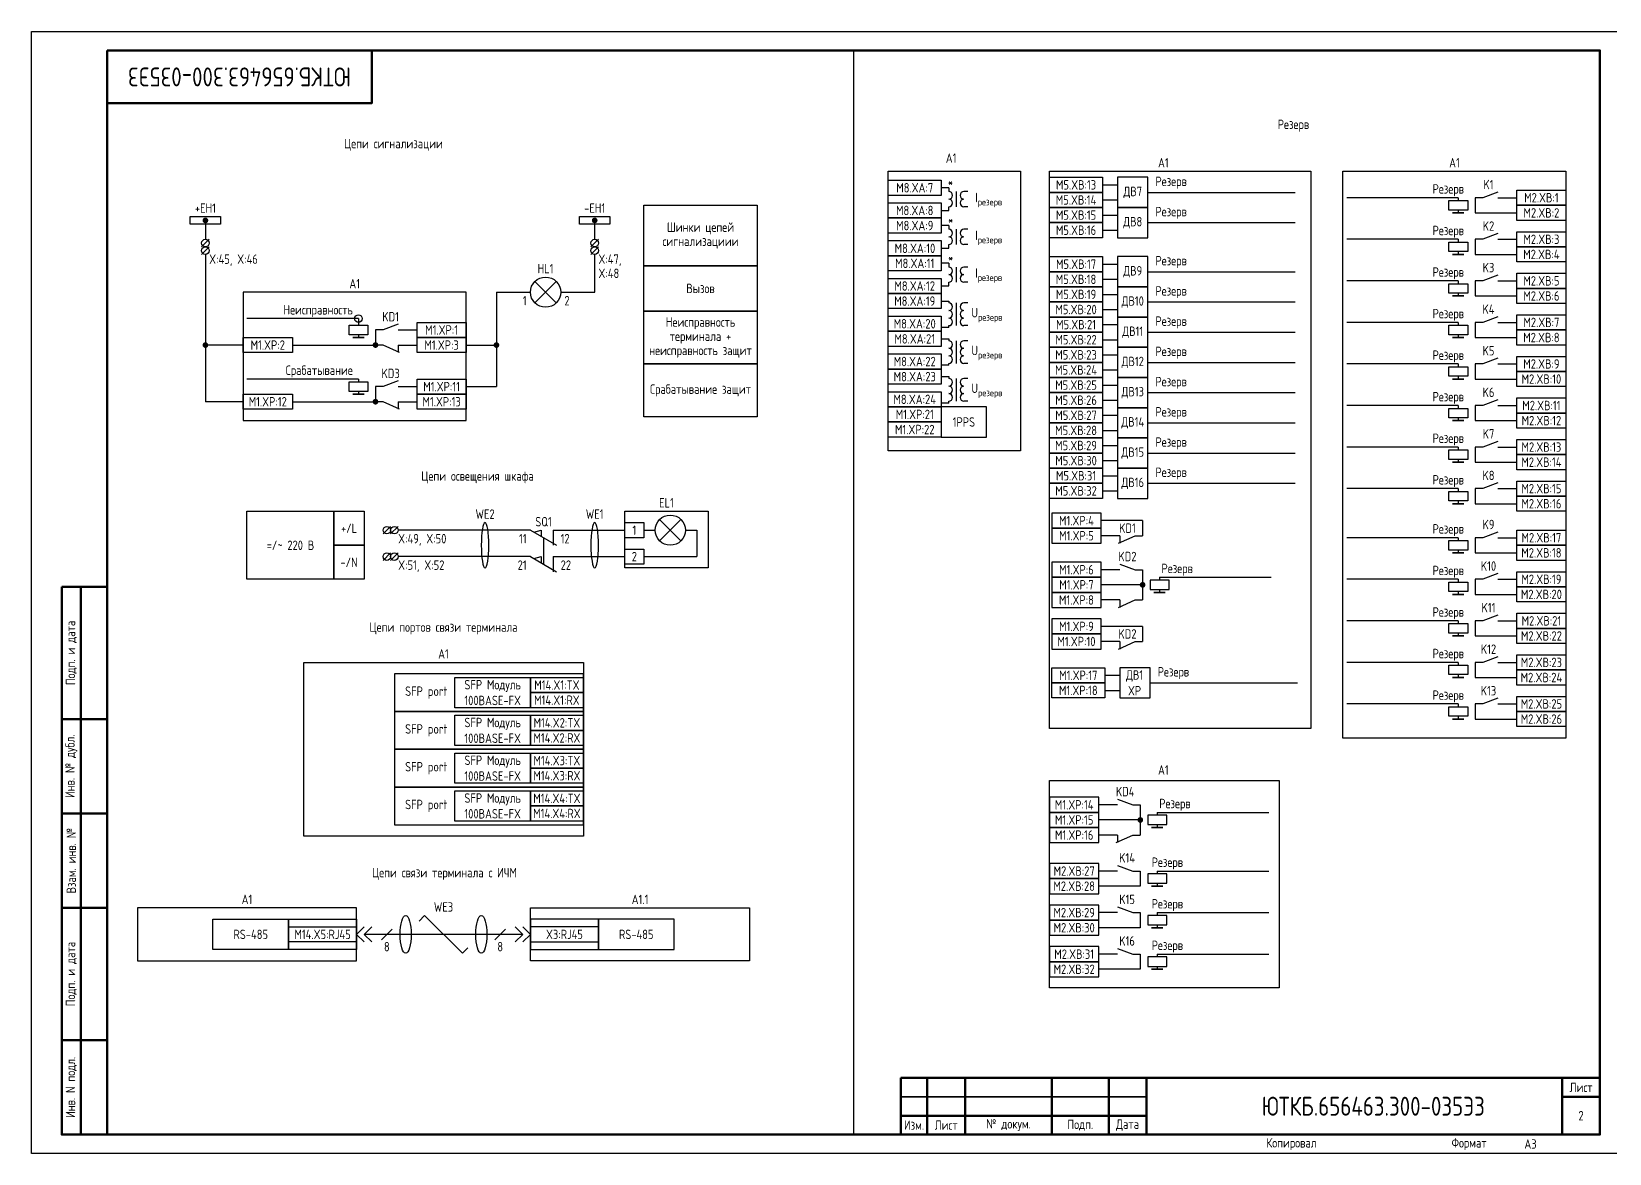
# Model space of a CAD drawing. Header units: millimetres. Extents: x -840 to 1644, y 0 to 561.
# Drawn here: x 210 to 627.5, y 0 to 297 of the extents above; entities that cross this region are included whole.
import ezdxf

# ---------------------------------------------------------------- set-up
doc = ezdxf.new("R2010")
doc.units = ezdxf.units.MM
doc.styles.add('Gost_type_A', font='GOST_A.TTF')

# ---------------------------------------------------------------- blocks, each defined once
blk = doc.blocks.new('Штамп угловой верхний')
at = {"lineweight": 50}
blk.add_lwpolyline([(0, 0), (70, 0), (70, -14), (0, -14)], close=True, dxfattribs=at)
blk = doc.blocks.new('Формат_А3')
blk.add_lwpolyline([(-420, 297), (0, 297), (0, 0), (-420, 0)], close=True)
at = {"lineweight": 50}
blk.add_lwpolyline([(-400, 292), (-5, 292), (-5, 5), (-400, 5)], close=True, dxfattribs=at)
blk = doc.blocks.new('Штамп левый нижний')
at = {"lineweight": 50}
for points in [[(-12, 145), (-7, 145), (-7, 110), (-12, 110)], [(-7, 145), (0, 145), (0, 110), (-7, 110)], [(-12, 110), (-7, 110), (-7, 85), (-12, 85)], [(-7, 110), (0, 110), (0, 85), (-7, 85)], [(-12, 85), (-7, 85), (-7, 60), (-12, 60)], [(-7, 85), (0, 85), (0, 60), (-7, 60)], [(-12, 60), (-7, 60), (-7, 25), (-12, 25)], [(-7, 60), (0, 60), (0, 25), (-7, 25)], [(-12, 25), (-7, 25), (-7, 0), (-12, 0)], [(-7, 25), (0, 25), (0, 0), (-7, 0)]]:
    blk.add_lwpolyline(points, close=True, dxfattribs=at)
at = {"char_height": 2.5, "attachment_point": 5, "rotation": 90, "style": 'Gost_type_A'}
for s, insert, width in [('Подп. и дата', (-9.5, 127.5), 35), ('Инв. № дубл.', (-9.5, 97.5), 25), ('Взам. инв. №', (-9.5, 72.5), 25), ('Подп. и дата', (-9.5, 42.5), 35), ('Инв. N подл.', (-9.5, 12.5), 25)]:
    blk.add_mtext(s, dxfattribs=dict(at, insert=insert, width=width))
blk = doc.blocks.new('Штамп малый нижний')
at = {"lineweight": 50}
for points in [[(-185, 15), (-178, 15), (-178, 5), (-185, 5)], [(-178, 15), (-168, 15), (-168, 5), (-178, 5)], [(-168, 15), (-145, 15), (-145, 5), (-168, 5)], [(-145, 15), (-130, 15), (-130, 5), (-145, 5)], [(-130, 15), (-120, 15), (-120, 5), (-130, 5)], [(-120, 15), (-10, 15), (-10, 0), (-120, 0)], [(-10, 15), (0, 15), (0, 10), (-10, 10)], [(-10, 10), (0, 10), (0, 0), (-10, 0)], [(-185, 5), (-178, 5), (-178, 0), (-185, 0)], [(-178, 5), (-168, 5), (-168, 0), (-178, 0)], [(-168, 5), (-145, 5), (-145, 0), (-168, 0)], [(-145, 5), (-130, 5), (-130, 0), (-145, 0)], [(-130, 5), (-120, 5), (-120, 0), (-130, 0)]]:
    blk.add_lwpolyline(points, close=True, dxfattribs=at)
for points in [[(-185, 15), (-178, 15), (-178, 10), (-185, 10)], [(-178, 15), (-168, 15), (-168, 10), (-178, 10)], [(-168, 15), (-145, 15), (-145, 10), (-168, 10)], [(-145, 15), (-130, 15), (-130, 10), (-145, 10)], [(-130, 15), (-120, 15), (-120, 10), (-130, 10)], [(-185, 10), (-178, 10), (-178, 5), (-185, 5)], [(-178, 10), (-168, 10), (-168, 5), (-178, 5)], [(-168, 10), (-145, 10), (-145, 5), (-168, 5)], [(-145, 10), (-130, 10), (-130, 5), (-145, 5)], [(-130, 10), (-120, 10), (-120, 5), (-130, 5)]]:
    blk.add_lwpolyline(points, close=True)
at = {"char_height": 2.5, "style": 'Gost_type_A'}
for s, insert, width, attachment_point in [('Лист', (-5, 12.5), 10, 5), ('Изм.', (-181.5, 2.5), 7, 5), ('Лист', (-173, 2.5), 10, 5), ('№ докум.', (-156.5, 2.5), 23, 5), ('Подп.', (-137.5, 2.5), 15, 5), ('Дата', (-125, 2.5), 10, 5), ('Копировал', (-75, -2.53), 13.1202, 6), ('Формат', (-30, -2.53), 13.1202, 6)]:
    blk.add_mtext(s, dxfattribs=dict(at, insert=insert, width=width, attachment_point=attachment_point))
blk = doc.blocks.new('POINT')
at = {"const_width": 0.75}
blk.add_lwpolyline([(-0.375, 0, 1), (0.375, 0, 1)], format="xyb", close=True, dxfattribs=at)
blk = doc.blocks.new('Шинка')
blk.add_lwpolyline([(-4, 1), (4, 1), (4, -1), (-4, -1)], close=True)
blk.add_blockref('POINT', (0, 0))

msp = doc.modelspace()

# ---------------------------------------------------------------- linework, layer by layer
for p, q in [((427.5, 292), (427.5, 5)), ((452.69, 255.64), (450.69, 255.64)), ((493.37, 256.41), (497.37, 256.41)), ((493.37, 252.41), (497.37, 252.41)), ((505.37, 254.41), (544.37, 254.41)), ((587.5, 253), (558, 253)), ((587.5, 253), (587.5, 252.25)), ((256, 247), (256, 242)), ((359, 242), (359, 247)), ((450.69, 249.64), (452.69, 249.64)), ((493.37, 248.41), (497.37, 248.41)), ((505.37, 246.41), (544.37, 246.41)), ((587.5, 249.75), (587.5, 249)), ((452.69, 245.64), (450.69, 245.64)), ((493.37, 244.41), (497.37, 244.41)), ((257, 242), (255, 240)), ((257, 240), (255, 238)), ((256, 238), (256, 199)), ((360, 242), (358, 240)), ((360, 240), (358, 238)), ((359, 239.99), (359, 240)), ((359, 239.99), (359, 240)), ((359, 228), (359, 238)), ((450.69, 239.64), (452.69, 239.64)), ((587.5, 242), (558, 242)), ((587.5, 242), (587.5, 241.25)), ((587.5, 238.75), (587.5, 238)), ((452.69, 235.64), (450.69, 235.64)), ((493.37, 235.41), (497.37, 235.41)), ((343.17, 230.83), (348.83, 225.17)), ((348.83, 230.83), (343.17, 225.17)), ((450.69, 229.64), (452.69, 229.64)), ((493.37, 231.41), (497.37, 231.41)), ((505.37, 233.41), (544.37, 233.41)), ((587.5, 231), (558, 231)), ((587.5, 231), (587.5, 230.25)), ((333, 228), (342, 228)), ((333, 228), (333, 203)), ((350, 228), (359, 228)), ((493.37, 227.41), (497.37, 227.41)), ((587.5, 227.75), (587.5, 227)), ((493.37, 223.41), (497.37, 223.41)), ((505.37, 225.41), (544.37, 225.41)), ((296.5, 221), (267, 221)), ((296.5, 221), (296.5, 219.25)), ((493.37, 219.41), (497.37, 219.41)), ((505.37, 217.41), (544.37, 217.41)), ((587.5, 220), (558, 220)), ((587.5, 220), (587.5, 219.25)), ((266, 214), (256, 214)), ((296.5, 216.75), (296.5, 216)), ((307, 214), (307, 212)), ((325, 214), (333, 214)), ((493.37, 215.41), (497.37, 215.41)), ((587.5, 216.75), (587.5, 216)), ((493.37, 211.41), (497.37, 211.41)), ((505.37, 209.41), (544.37, 209.41)), ((587.5, 209), (558, 209)), ((587.5, 209), (587.5, 208.25)), ((296.5, 205), (267, 205)), ((296.5, 205), (296.5, 204.25)), ((493.37, 207.41), (497.37, 207.41)), ((587.5, 205.75), (587.5, 205)), ((296.5, 201.75), (296.5, 201)), ((325, 203), (333, 203)), ((493.37, 203.41), (497.37, 203.41)), ((505.37, 201.41), (544.37, 201.41)), ((266, 199), (256, 199)), ((307, 199), (307, 197)), ((493.37, 199.41), (497.37, 199.41)), ((587.5, 198), (558, 198)), ((587.5, 198), (587.5, 197.25)), ((493.37, 195.41), (497.37, 195.41)), ((505.37, 193.41), (544.37, 193.41)), ((587.5, 194.75), (587.5, 194)), ((493.37, 191.41), (497.37, 191.41)), ((493.37, 187.41), (497.37, 187.41)), ((505.37, 185.41), (544.37, 185.41)), ((587.5, 187), (558, 187)), ((587.5, 187), (587.5, 186.25)), ((587.5, 183.75), (587.5, 183)), ((493.37, 183.41), (497.37, 183.41)), ((493.37, 179.41), (497.37, 179.41)), ((493.37, 175.41), (497.37, 175.41)), ((505.37, 177.41), (544.37, 177.41)), ((587.5, 176), (558, 176)), ((587.5, 176), (587.5, 175.25)), ((587.5, 172.75), (587.5, 172)), ((376.17, 167.83), (381.83, 162.17)), ((381.83, 167.83), (376.17, 162.17)), ((503.97, 167.53), (503.97, 163.53)), ((305.01, 166), (303.01, 164)), ((307.01, 166), (305.01, 164)), ((342, 165), (307.01, 165)), ((342, 165), (348.92, 161)), ((342.87, 164.5), (344.87, 165)), ((344.87, 165), (344.87, 163.34)), ((348, 165), (348, 161)), ((348, 165), (367, 165)), ((372, 165), (375, 165)), ((383, 165), (386, 165)), ((386, 165), (386, 158)), ((497.97, 163.53), (497.97, 161.53)), ((587.5, 163), (558, 163)), ((587.5, 163), (587.5, 162.25)), ((305.01, 159), (303.01, 157)), ((307.01, 159), (305.01, 157)), ((587.5, 159.75), (587.5, 159)), ((342, 158), (307.01, 158)), ((342, 158), (348.92, 154)), ((342.87, 157.5), (344.87, 158)), ((344.87, 158), (344.87, 156.34)), ((348, 158), (348, 154)), ((348, 158), (367, 158)), ((372, 158), (386, 158)), ((508.47, 152.53), (537.97, 152.53)), ((508.47, 152.53), (508.47, 151.78)), ((587.5, 152), (558, 152)), ((587.5, 152), (587.5, 151.25)), ((497.97, 146.53), (497.97, 144.53)), ((508.47, 149.28), (508.47, 148.53)), ((587.5, 148.75), (587.5, 148)), ((503.97, 139.53), (503.97, 135.53)), ((587.5, 141), (558, 141)), ((587.5, 141), (587.5, 140.25)), ((497.97, 135.53), (497.97, 133.53)), ((587.5, 137.75), (587.5, 137)), ((587.5, 130), (558, 130)), ((587.5, 130), (587.5, 129.25)), ((493.97, 126.58), (497.97, 126.58)), ((587.5, 126.75), (587.5, 126)), ((493.97, 122.58), (497.97, 122.58)), ((505.97, 124.58), (544.97, 124.58)), ((587.5, 119), (558, 119)), ((587.5, 119), (587.5, 118.25)), ((587.5, 115.75), (587.5, 115)), ((507.87, 90.29), (537.37, 90.29)), ((507.87, 90.29), (507.87, 89.54)), ((497.37, 84.29), (497.37, 82.28)), ((507.87, 87.04), (507.87, 86.29)), ((507.87, 74.76), (507.87, 74.01)), ((507.87, 74.76), (537.37, 74.76)), ((507.87, 71.51), (507.87, 70.76)), ((312.53, 61.53), (314, 63)), ((314, 63), (324, 53)), ((507.87, 63.76), (507.87, 63.01)), ((507.87, 63.76), (537.37, 63.76)), ((296, 58), (298, 60)), ((296, 58), (298, 60)), ((298, 58), (300, 60)), ((298, 58), (300, 60)), ((305.41, 59.41), (302.59, 56.59)), ((335.41, 59.41), (332.59, 56.59)), ((340, 58), (338, 60)), ((340, 58), (338, 60)), ((342, 58), (340, 60)), ((342, 58), (340, 60)), ((507.87, 60.51), (507.87, 59.76)), ((296, 58), (298, 56)), ((296, 58), (298, 56)), ((340, 58), (298, 58)), ((298, 58), (300, 56)), ((298, 58), (300, 56)), ((324, 53), (325.41, 54.41)), ((340, 58), (338, 56)), ((340, 58), (338, 56)), ((342, 58), (340, 56)), ((342, 58), (340, 56)), ((507.87, 52.76), (507.87, 52.01)), ((507.87, 52.76), (537.37, 52.76)), ((507.87, 49.51), (507.87, 48.76))]:
    msp.add_line(p, q)
at = {"ltscale": 4}
for p, q in [((452.69, 255.64), (452.69, 254.64)), ((452.69, 255.14), (452.69, 254.64)), ((452.69, 249.64), (452.69, 250.64)), ((454.69, 254.64), (454.69, 250.64)), ((454.69, 254.64), (454.69, 250.64)), ((457.69, 254.64), (456.69, 254.64)), ((457.69, 254.64), (456.69, 254.64)), ((457.69, 250.64), (456.69, 250.64)), ((457.69, 250.64), (456.69, 250.64)), ((452.69, 245.64), (452.69, 244.64)), ((452.69, 245.14), (452.69, 244.64)), ((454.69, 244.64), (454.69, 240.64)), ((454.69, 244.64), (454.69, 240.64)), ((457.69, 244.64), (456.69, 244.64)), ((457.69, 244.64), (456.69, 244.64)), ((452.69, 239.64), (452.69, 240.64)), ((457.69, 240.64), (456.69, 240.64)), ((457.69, 240.64), (456.69, 240.64)), ((452.69, 235.64), (452.69, 234.64)), ((452.69, 235.14), (452.69, 234.64)), ((454.69, 234.64), (454.69, 230.64)), ((454.69, 234.64), (454.69, 230.64)), ((457.69, 234.64), (456.69, 234.64)), ((457.69, 234.64), (456.69, 234.64)), ((452.69, 229.64), (452.69, 230.64)), ((457.69, 230.64), (456.69, 230.64)), ((457.69, 230.64), (456.69, 230.64)), ((450.69, 225.64), (452.69, 225.64)), ((452.69, 225.64), (452.69, 225.14)), ((452.69, 225.64), (452.69, 225.14)), ((454.69, 225.14), (454.69, 221.14)), ((454.69, 223.14), (454.69, 219.14)), ((457.69, 225.14), (456.69, 225.14)), ((452.69, 218.64), (450.69, 218.64)), ((452.69, 218.64), (452.69, 219.14)), ((457.69, 219.14), (456.69, 219.14)), ((450.69, 215.64), (452.69, 215.64)), ((452.69, 215.64), (452.69, 215.14)), ((452.69, 215.64), (452.69, 215.14)), ((454.69, 215.14), (454.69, 211.14)), ((454.69, 213.14), (454.69, 209.14)), ((457.69, 215.14), (456.69, 215.14)), ((452.69, 208.64), (452.69, 209.14)), ((457.69, 209.14), (456.69, 209.14)), ((452.69, 208.64), (450.69, 208.64)), ((450.69, 205.64), (452.69, 205.64)), ((452.69, 205.64), (452.69, 205.14)), ((452.69, 205.64), (452.69, 205.14)), ((454.69, 205.14), (454.69, 201.14)), ((457.69, 205.14), (456.69, 205.14)), ((454.69, 203.14), (454.69, 199.14)), ((452.69, 198.64), (450.69, 198.64)), ((452.69, 198.64), (452.69, 199.14)), ((457.69, 199.14), (456.69, 199.14))]:
    msp.add_line(p, q, dxfattribs=at)
at = {"ltscale": 1.08}
for p, q in [((594, 253), (592, 253)), ((592, 253), (592, 249)), ((598, 253), (603, 253)), ((592, 249), (603, 249)), ((594, 242), (592, 242)), ((592, 242), (592, 238)), ((592, 238), (603, 238)), ((598, 242), (603, 242)), ((594, 231), (592, 231)), ((592, 231), (592, 227)), ((598, 231), (603, 231)), ((592, 227), (603, 227)), ((303, 218), (301, 218)), ((301, 218), (301, 214)), ((307, 218), (312, 218)), ((594, 220), (592, 220)), ((592, 220), (592, 216)), ((598, 220), (603, 220)), ((279, 214), (301, 214)), ((303, 214), (301, 214)), ((307, 214), (312, 214)), ((592, 216), (603, 216)), ((594, 209), (592, 209)), ((592, 209), (592, 205)), ((598, 209), (603, 209)), ((592, 205), (603, 205)), ((303, 203), (301, 203)), ((301, 203), (301, 199)), ((307, 203), (312, 203)), ((279, 199), (301, 199)), ((303, 199), (301, 199)), ((307, 199), (312, 199)), ((594, 198), (592, 198)), ((592, 198), (592, 194)), ((598, 198), (603, 198)), ((592, 194), (603, 194)), ((594, 187), (592, 187)), ((592, 187), (592, 183)), ((598, 187), (603, 187)), ((592, 183), (603, 183)), ((594, 176), (592, 176)), ((592, 176), (592, 172)), ((598, 176), (603, 176)), ((592, 172), (603, 172)), ((503.97, 167.53), (492.97, 167.53)), ((497.97, 163.53), (492.97, 163.53)), ((501.97, 163.53), (503.97, 163.53)), ((594, 163), (592, 163)), ((592, 163), (592, 159)), ((598, 163), (603, 163)), ((592, 159), (603, 159)), ((497.97, 154.53), (492.97, 154.53)), ((501.97, 154.53), (503.97, 154.53)), ((503.97, 154.53), (503.97, 146.53)), ((503.97, 150.53), (492.97, 150.53)), ((594, 152), (592, 152)), ((592, 152), (592, 148)), ((598, 152), (603, 152)), ((497.97, 146.53), (492.97, 146.53)), ((501.97, 146.53), (503.97, 146.53)), ((592, 148), (603, 148)), ((503.97, 139.53), (492.97, 139.53)), ((594, 141), (592, 141)), ((592, 141), (592, 137)), ((598, 141), (603, 141)), ((497.97, 135.53), (492.97, 135.53)), ((501.97, 135.53), (503.97, 135.53)), ((592, 137), (603, 137)), ((594, 130), (592, 130)), ((592, 130), (592, 126)), ((598, 130), (603, 130)), ((592, 126), (603, 126)), ((594, 119), (592, 119)), ((592, 119), (592, 115)), ((598, 119), (603, 119)), ((592, 115), (603, 115)), ((497.37, 92.29), (492.37, 92.29)), ((501.37, 92.29), (503.37, 92.29)), ((503.37, 92.29), (503.37, 84.29)), ((503.37, 88.29), (492.37, 88.29)), ((497.37, 84.29), (492.37, 84.29)), ((501.37, 84.29), (503.37, 84.29)), ((497.37, 74.76), (492.37, 74.76)), ((501.37, 74.76), (503.37, 74.76)), ((503.37, 74.76), (503.37, 70.76)), ((503.37, 70.76), (492.37, 70.76)), ((497.37, 63.76), (492.37, 63.76)), ((501.37, 63.76), (503.37, 63.76)), ((503.37, 63.76), (503.37, 59.76)), ((503.37, 59.76), (492.37, 59.76)), ((497.37, 52.76), (492.37, 52.76)), ((501.37, 52.76), (503.37, 52.76)), ((503.37, 52.76), (503.37, 48.76)), ((503.37, 48.76), (492.37, 48.76))]:
    msp.add_line(p, q, dxfattribs=at)
at = {"ltscale": 4.32}
for p, q in [((598, 254.5), (594, 253)), ((598, 243.5), (594, 242)), ((598, 232.5), (594, 231)), ((598, 221.5), (594, 220)), ((307, 219.5), (303, 218)), ((307.39, 212), (303, 214)), ((598, 210.5), (594, 209)), ((307, 204.5), (303, 203)), ((307.39, 197), (303, 199)), ((598, 199.5), (594, 198)), ((598, 188.5), (594, 187)), ((598, 177.5), (594, 176)), ((497.58, 161.53), (501.97, 163.53)), ((598, 164.5), (594, 163)), ((497.97, 156.03), (501.97, 154.53)), ((598, 153.5), (594, 152)), ((497.58, 144.53), (501.97, 146.53)), ((598, 142.5), (594, 141)), ((497.58, 133.53), (501.97, 135.53)), ((598, 131.5), (594, 130)), ((598, 120.5), (594, 119)), ((497.37, 93.79), (501.37, 92.29)), ((496.98, 82.29), (501.37, 84.29)), ((497.37, 76.26), (501.37, 74.76)), ((497.37, 65.26), (501.37, 63.76)), ((497.37, 54.26), (501.37, 52.76))]:
    msp.add_line(p, q, dxfattribs=at)
at = {"ltscale": 0.5}
msp.add_line((345.46, 163), (345.46, 156), dxfattribs=at)
for points in [[(436.69, 260), (471.69, 260), (471.69, 185.98), (436.69, 185.98)], [(479.37, 260), (548.51, 260), (548.51, 112.47), (479.37, 112.47)], [(557, 260), (616, 260), (616, 109.98), (557, 109.98)], [(436.69, 257.64), (450.69, 257.64), (450.69, 253.64), (436.69, 253.64)], [(479.37, 258.41), (493.37, 258.41), (493.37, 254.41), (479.37, 254.41)], [(603, 255), (616, 255), (616, 251), (603, 251)], [(402, 235), (372, 235), (372, 251), (402, 251)], [(436.69, 251.64), (450.69, 251.64), (450.69, 247.64), (436.69, 247.64)], [(479.37, 254.41), (493.37, 254.41), (493.37, 250.41), (479.37, 250.41)], [(590, 252.25), (590, 249.75), (585, 249.75), (585, 252.25)], [(603, 251), (616, 251), (616, 247), (603, 247)], [(436.69, 247.64), (450.69, 247.64), (450.69, 243.64), (436.69, 243.64)], [(479.37, 250.41), (493.37, 250.41), (493.37, 246.41), (479.37, 246.41)], [(479.37, 246.41), (493.37, 246.41), (493.37, 242.41), (479.37, 242.41)], [(589, 249), (586, 249)], [(603, 244), (616, 244), (616, 240), (603, 240)], [(436.69, 241.64), (450.69, 241.64), (450.69, 237.64), (436.69, 237.64)], [(590, 241.25), (590, 238.75), (585, 238.75), (585, 241.25)], [(589, 238), (586, 238)], [(603, 240), (616, 240), (616, 236), (603, 236)], [(402, 223), (372, 223), (372, 235), (402, 235)], [(436.69, 237.64), (450.69, 237.64), (450.69, 233.64), (436.69, 233.64)], [(479.37, 237.41), (493.37, 237.41), (493.37, 233.41), (479.37, 233.41)], [(436.69, 231.64), (450.69, 231.64), (450.69, 227.64), (436.69, 227.64)], [(479.37, 233.41), (493.37, 233.41), (493.37, 229.41), (479.37, 229.41)], [(590, 230.25), (590, 227.75), (585, 227.75), (585, 230.25)], [(603, 233), (616, 233), (616, 229), (603, 229)], [(266, 194), (325, 194), (325, 228), (266, 228)], [(436.69, 227.64), (450.69, 227.64), (450.69, 223.64), (436.69, 223.64)], [(479.37, 229.41), (493.37, 229.41), (493.37, 225.41), (479.37, 225.41)], [(589, 227), (586, 227)], [(603, 229), (616, 229), (616, 225), (603, 225)], [(402, 209), (372, 209), (372, 223), (402, 223)], [(436.69, 221.64), (450.69, 221.64), (450.69, 217.64), (436.69, 217.64)], [(479.37, 225.41), (493.37, 225.41), (493.37, 221.41), (479.37, 221.41)], [(479.37, 221.41), (493.37, 221.41), (493.37, 217.41), (479.37, 217.41)], [(603, 222), (616, 222), (616, 218), (603, 218)], [(299, 219.25), (299, 216.75), (294, 216.75), (294, 219.25)], [(312, 220), (325, 220), (325, 216), (312, 216)], [(436.69, 217.64), (450.69, 217.64), (450.69, 213.64), (436.69, 213.64)], [(479.37, 217.41), (493.37, 217.41), (493.37, 213.41), (479.37, 213.41)], [(590, 219.25), (590, 216.75), (585, 216.75), (585, 219.25)], [(603, 218), (616, 218), (616, 214), (603, 214)], [(266, 216), (279, 216), (279, 212), (266, 212)], [(298, 216), (295, 216)], [(312, 216), (325, 216), (325, 212), (312, 212)], [(479.37, 213.41), (493.37, 213.41), (493.37, 209.41), (479.37, 209.41)], [(589, 216), (586, 216)], [(402, 195), (372, 195), (372, 209), (402, 209)], [(436.69, 211.64), (450.69, 211.64), (450.69, 207.64), (436.69, 207.64)], [(479.37, 209.41), (493.37, 209.41), (493.37, 205.41), (479.37, 205.41)], [(603, 211), (616, 211), (616, 207), (603, 207)], [(312, 205), (325, 205), (325, 201), (312, 201)], [(436.69, 207.64), (450.69, 207.64), (450.69, 203.64), (436.69, 203.64)], [(479.37, 205.41), (493.37, 205.41), (493.37, 201.41), (479.37, 201.41)], [(590, 208.25), (590, 205.75), (585, 205.75), (585, 208.25)], [(589, 205), (586, 205)], [(603, 207), (616, 207), (616, 203), (603, 203)], [(266, 201), (279, 201), (279, 197), (266, 197)], [(299, 204.25), (299, 201.75), (294, 201.75), (294, 204.25)], [(298, 201), (295, 201)], [(312, 201), (325, 201), (325, 197), (312, 197)], [(436.69, 201.64), (450.69, 201.64), (450.69, 197.64), (436.69, 197.64)], [(479.37, 201.41), (493.37, 201.41), (493.37, 197.41), (479.37, 197.41)], [(436.69, 197.64), (450.69, 197.64), (450.69, 193.64), (436.69, 193.64)], [(479.37, 197.41), (493.37, 197.41), (493.37, 193.41), (479.37, 193.41)], [(590, 197.25), (590, 194.75), (585, 194.75), (585, 197.25)], [(603, 200), (616, 200), (616, 196), (603, 196)], [(436.69, 193.64), (450.69, 193.64), (450.69, 189.64), (436.69, 189.64)], [(479.37, 193.41), (493.37, 193.41), (493.37, 189.41), (479.37, 189.41)], [(589, 194), (586, 194)], [(603, 196), (616, 196), (616, 192), (603, 192)], [(479.37, 189.41), (493.37, 189.41), (493.37, 185.41), (479.37, 185.41)], [(603, 189), (616, 189), (616, 185), (603, 185)], [(479.37, 185.41), (493.37, 185.41), (493.37, 181.41), (479.37, 181.41)], [(590, 186.25), (590, 183.75), (585, 183.75), (585, 186.25)], [(603, 185), (616, 185), (616, 181), (603, 181)], [(479.37, 181.41), (493.37, 181.41), (493.37, 177.41), (479.37, 177.41)], [(589, 183), (586, 183)], [(479.37, 177.41), (493.37, 177.41), (493.37, 173.41), (479.37, 173.41)], [(603, 178), (616, 178), (616, 174), (603, 174)], [(590, 175.25), (590, 172.75), (585, 172.75), (585, 175.25)], [(589, 172), (586, 172)], [(603, 174), (616, 174), (616, 170), (603, 170)], [(290, 152), (267, 152), (267, 170), (290, 170)], [(298, 161), (290, 161), (290, 170), (298, 170)], [(367, 170), (389, 170), (389, 155), (367, 155)], [(492.97, 169.53), (479.97, 169.53), (479.97, 165.53), (492.97, 165.53)], [(367, 167), (372, 167), (372, 163), (367, 163)], [(492.97, 165.53), (479.97, 165.53), (479.97, 161.53), (492.97, 161.53)], [(603, 165), (616, 165), (616, 161), (603, 161)], [(298, 152), (290, 152), (290, 161), (298, 161)], [(367, 160), (372, 160), (372, 156), (367, 156)], [(590, 162.25), (590, 159.75), (585, 159.75), (585, 162.25)], [(589, 159), (586, 159)], [(603, 161), (616, 161), (616, 157), (603, 157)], [(492.97, 156.53), (479.97, 156.53), (479.97, 152.53), (492.97, 152.53)], [(492.97, 152.53), (479.97, 152.53), (479.97, 148.53), (492.97, 148.53)], [(505.97, 151.78), (505.97, 149.28), (510.97, 149.28), (510.97, 151.78)], [(590, 151.25), (590, 148.75), (585, 148.75), (585, 151.25)], [(603, 154), (616, 154), (616, 150), (603, 150)], [(492.97, 148.53), (479.97, 148.53), (479.97, 144.53), (492.97, 144.53)], [(506.97, 148.53), (509.97, 148.53)], [(589, 148), (586, 148)], [(603, 150), (616, 150), (616, 146), (603, 146)], [(603, 143), (616, 143), (616, 139), (603, 139)], [(492.97, 141.53), (479.97, 141.53), (479.97, 137.53), (492.97, 137.53)], [(590, 140.25), (590, 137.75), (585, 137.75), (585, 140.25)], [(603, 139), (616, 139), (616, 135), (603, 135)], [(492.97, 137.53), (479.97, 137.53), (479.97, 133.53), (492.97, 133.53)], [(589, 137), (586, 137)], [(282, 130), (356, 130), (356, 84), (282, 84)], [(603, 132), (616, 132), (616, 128), (603, 128)], [(306, 117), (356, 117), (356, 127), (306, 127)], [(322, 126), (342, 126), (342, 118), (322, 118)], [(342, 126), (356, 126), (356, 122), (342, 122)], [(479.97, 128.58), (493.97, 128.58), (493.97, 124.58), (479.97, 124.58)], [(590, 129.25), (590, 126.75), (585, 126.75), (585, 129.25)], [(589, 126), (586, 126)], [(603, 128), (616, 128), (616, 124), (603, 124)], [(342, 122), (356, 122), (356, 118), (342, 118)], [(479.97, 124.58), (493.97, 124.58), (493.97, 120.58), (479.97, 120.58)], [(306, 107), (356, 107), (356, 117), (306, 117)], [(590, 118.25), (590, 115.75), (585, 115.75), (585, 118.25)], [(603, 121), (616, 121), (616, 117), (603, 117)], [(603, 117), (616, 117), (616, 113), (603, 113)], [(322, 116), (342, 116), (342, 108), (322, 108)], [(342, 116), (356, 116), (356, 112), (342, 112)], [(589, 115), (586, 115)], [(342, 112), (356, 112), (356, 108), (342, 108)], [(306, 97), (356, 97), (356, 107), (306, 107)], [(322, 106), (342, 106), (342, 98), (322, 98)], [(342, 106), (356, 106), (356, 102), (342, 102)], [(342, 102), (356, 102), (356, 98), (342, 98)], [(306, 87), (356, 87), (356, 97), (306, 97)], [(479.37, 98.77), (540.07, 98.77), (540.07, 43.81), (479.37, 43.81)], [(322, 96), (342, 96), (342, 88), (322, 88)], [(342, 96), (356, 96), (356, 92), (342, 92)], [(342, 92), (356, 92), (356, 88), (342, 88)], [(492.37, 94.29), (479.37, 94.29), (479.37, 90.29), (492.37, 90.29)], [(492.37, 90.29), (479.37, 90.29), (479.37, 86.29), (492.37, 86.29)], [(505.37, 89.54), (505.37, 87.04), (510.37, 87.04), (510.37, 89.54)], [(492.37, 86.29), (479.37, 86.29), (479.37, 82.29), (492.37, 82.29)], [(506.37, 86.29), (509.37, 86.29)], [(492.37, 76.76), (479.37, 76.76), (479.37, 72.76), (492.37, 72.76)], [(492.37, 72.76), (479.37, 72.76), (479.37, 68.76), (492.37, 68.76)], [(505.37, 74.01), (505.37, 71.51), (510.37, 71.51), (510.37, 74.01)], [(506.37, 70.76), (509.37, 70.76)], [(238, 51), (296, 51), (296, 65), (238, 65)], [(400, 51), (342, 51), (342, 65), (400, 65)], [(492.37, 65.76), (479.37, 65.76), (479.37, 61.76), (492.37, 61.76)], [(505.37, 63.01), (505.37, 60.51), (510.37, 60.51), (510.37, 63.01)], [(258, 62), (278, 62), (278, 54), (258, 54)], [(278, 62), (296, 62), (296, 54), (278, 54)], [(278, 60), (296, 60), (296, 56), (278, 56)], [(360, 62), (342, 62), (342, 54), (360, 54)], [(360, 60), (342, 60), (342, 56), (360, 56)], [(380, 62), (360, 62), (360, 54), (380, 54)], [(492.37, 61.76), (479.37, 61.76), (479.37, 57.76), (492.37, 57.76)], [(506.37, 59.76), (509.37, 59.76)], [(492.37, 54.76), (479.37, 54.76), (479.37, 50.76), (492.37, 50.76)], [(492.37, 50.76), (479.37, 50.76), (479.37, 46.76), (492.37, 46.76)], [(505.37, 52.01), (505.37, 49.51), (510.37, 49.51), (510.37, 52.01)], [(506.37, 48.76), (509.37, 48.76)]]:
    msp.add_lwpolyline(points, close=True)
at = {"ltscale": 4}
for points in [[(497.37, 250.41), (505.37, 250.41), (505.37, 258.41), (497.37, 258.41)], [(497.37, 242.41), (505.37, 242.41), (505.37, 250.41), (497.37, 250.41)], [(497.37, 229.41), (505.37, 229.41), (505.37, 237.41), (497.37, 237.41)], [(497.37, 221.41), (505.37, 221.41), (505.37, 229.41), (497.37, 229.41)], [(497.37, 213.41), (505.37, 213.41), (505.37, 221.41), (497.37, 221.41)], [(497.37, 205.41), (505.37, 205.41), (505.37, 213.41), (497.37, 213.41)], [(497.37, 197.41), (505.37, 197.41), (505.37, 205.41), (497.37, 205.41)], [(450.69, 189.64), (462.69, 189.64), (462.69, 197.64), (450.69, 197.64)], [(497.37, 189.41), (505.37, 189.41), (505.37, 197.41), (497.37, 197.41)], [(497.37, 181.41), (505.37, 181.41), (505.37, 189.41), (497.37, 189.41)], [(497.37, 173.41), (505.37, 173.41), (505.37, 181.41), (497.37, 181.41)], [(497.97, 120.58), (505.97, 120.58), (505.97, 128.58), (497.97, 128.58)]]:
    msp.add_lwpolyline(points, close=True, dxfattribs=at)
for centre, radius in [((256, 241), 1), ((256, 239), 1), ((359, 241), 1), ((359, 239), 1), ((346, 228), 4), ((296.5, 221), 1), ((379, 165), 4), ((304.01, 165), 1), ((306.01, 165), 1), ((304.01, 158), 1), ((306.01, 158), 1)]:
    msp.add_circle(centre, radius)
for centre, start, end in [((452.69, 253.64), 270, 90), ((452.69, 253.64), 270, 90), ((452.69, 251.64), 270, 90), ((452.69, 251.64), 270, 90), ((456.69, 253.64), 90, 270), ((456.69, 253.64), 90, 270), ((456.69, 251.64), 90, 270), ((456.69, 251.64), 90, 270), ((452.69, 243.64), 270, 90), ((452.69, 243.64), 270, 90), ((452.69, 241.64), 270, 90), ((452.69, 241.64), 270, 90), ((456.69, 243.64), 90, 270), ((456.69, 243.64), 90, 270), ((456.69, 241.64), 90, 270), ((456.69, 241.64), 90, 270), ((452.69, 233.64), 270, 90), ((452.69, 233.64), 270, 90), ((456.69, 233.64), 90, 270), ((456.69, 233.64), 90, 270), ((452.69, 231.64), 270, 90), ((452.69, 231.64), 270, 90), ((456.69, 231.64), 90, 270), ((456.69, 231.64), 90, 270), ((452.69, 224.14), 270, 90), ((452.69, 222.14), 270, 90), ((456.69, 224.14), 90, 270), ((456.69, 224.14), 90, 270), ((456.69, 222.14), 90, 270), ((456.69, 222.14), 90, 270), ((452.69, 220.14), 270, 90), ((456.69, 220.14), 90, 270), ((452.69, 214.14), 270, 90), ((452.69, 212.14), 270, 90), ((456.69, 214.14), 90, 270), ((456.69, 214.14), 90, 270), ((456.69, 212.14), 90, 270), ((456.69, 212.14), 90, 270), ((452.69, 210.14), 270, 90), ((456.69, 210.14), 90, 270), ((452.69, 204.14), 270, 90), ((456.69, 204.14), 90, 270), ((456.69, 204.14), 90, 270), ((452.69, 202.14), 270, 90), ((452.69, 200.14), 270, 90), ((456.69, 202.14), 90, 270), ((456.69, 202.14), 90, 270), ((456.69, 200.14), 90, 270)]:
    msp.add_arc(centre, 1, start, end, dxfattribs=at)
at = {"extrusion": (0, 0, -1)}
for centre in [(330, 161), (359, 161)]:
    msp.add_ellipse(centre, major_axis=(0, -6), ratio=0.166667, dxfattribs=at)
for centre in [(309, 58), (329, 58)]:
    msp.add_ellipse(centre, major_axis=(0, -5), ratio=0.293778)

# ---------------------------------------------------------------- block references
for name, p in [('Формат_А3', (630, 0)), ('Штамп угловой верхний', (230, 292)), ('Шинка', (256, 247)), ('Шинка', (359, 247)), ('POINT', (256, 214)), ('POINT', (301, 214)), ('POINT', (333, 214)), ('POINT', (301, 199)), ('Штамп левый нижний', (230, 5)), ('Штамп малый нижний', (625, 5))]:
    msp.add_blockref(name, p)
at = {"xscale": -1}
for p in [(503.97, 150.53), (503.37, 88.29)]:
    msp.add_blockref('POINT', p, dxfattribs=at)

# ---------------------------------------------------------------- texts
at = {"insert": (265, 285), "char_height": 5, "width": 70, "attachment_point": 5, "rotation": 180, "style": 'Gost_type_A'}
msp.add_mtext('ЮТКБ.656463.300-035Э3', dxfattribs=at)
at = {"char_height": 2.5, "style": 'Gost_type_A'}
for s, insert, width, attachment_point, line_spacing_factor in [('Резерв', (543.88, 272.09), 201, 5, 0.9), ('Цепи сигнализации', (305.75, 267), 197.5, 5, 0.9), ('A1', (453.31, 262.23), 35, 8, 0.9), ('A1', (509.47, 261), 59, 8, 0.9), ('A1', (586.5, 261), 59, 8, 0.9), ('Шинки цепей сигнализациии', (387, 243), 29.9999, 5, 0.9), ('X:45, X:46', (257, 238), 14, 1, 0.9), ('X:47,\\PX:48', (360, 238), 16, 1, 0.9), ('A1', (295.5, 229), 59, 8, 0.9), ('Вызов', (387, 229), 29.9999, 5, 0.9), ('Неисправность', (295, 223), 37, 6, 0.8), ('Неисправность терминала + неисправность защит', (387, 216), 29.9999, 5, 0.9), ('Срабатывание', (295, 207), 37, 6, 0.8), ('Срабатывание защит', (387, 202), 29.9999, 5, 0.9), ('Цепи освещения шкафа', (328, 179), 122, 5, 0.9), ('EL1', (378, 171), 21.9942, 8, 0.9), ('+/L', (294, 165.5), 8, 5, 0.9), ('X:49, X:50', (307.01, 164), 17.9949, 1, 0.9), ('=/~ 220 В', (278.5, 161), 23, 5, 0.9), ('-/N', (294, 156.5), 8, 5, 0.9), ('X:51, X:52', (307.01, 157), 17.9949, 1, 0.9), ('Резерв', (508.97, 154.53), 37, 4, 0.8), ('Цепи портов связи терминала', (319, 139), 197.5, 5, 0.9), ('A1', (319, 131), 74.0002, 8, 0.9), ('A1', (509.47, 100.27), 59, 8, 0.9), ('Резерв', (508.37, 92.29), 37, 4, 0.8), ('Цепи связи терминала с ИЧМ', (319.25, 74), 197.5, 5, 0.9), ('A1', (267, 66), 58.0002, 8, 0.9), ('A1.1', (371, 66), 58.0002, 8, 0.9)]:
    msp.add_mtext(s, dxfattribs=dict(at, insert=insert, width=width, attachment_point=attachment_point, line_spacing_factor=line_spacing_factor))
at = {"style": 'Gost_type_A'}
for s, insert, char_height, width, attachment_point in [('M8.XA:7', (443.69, 255.64), 2.5, 14, 5), ('*', (453.13, 257.14), 2.5, 3, 5), ('M5.XВ:13', (486.37, 256.41), 2.5, 14, 5), ('ДВ7', (501.37, 254.41), 2.5, 7.9998, 5), ('Резерв', (507.37, 255.41), 2.5, 27.8465, 7), ('Резерв', (589, 255), 2.5, 31.0015, 6), ('K1', (595.5, 256.5), 2.5, 5, 5), ('+EH1', (256, 249), 2.5, 10, 8), ('-EH1', (359, 249), 2.5, 10, 8), ('M8.XA:8', (443.68, 249.63), 2.5, 14.018, 5), ('\\A1;I{\\H0.7x;\\S^ резерв;}', (459.69, 252.64), 2.5, 8, 4), ('M5.XВ:14', (486.37, 252.41), 2.5, 14, 5), ('Резерв', (507.37, 247.41), 2.5, 27.8465, 7), ('M2.XВ:1', (609.5, 253), 2.5, 13, 5), ('M8.XA:9', (443.69, 245.64), 2.5, 14, 5), ('*', (453.19, 247.14), 2.5, 3, 5), ('M5.XВ:15', (486.37, 248.41), 2.5, 14, 5), ('ДВ8', (501.37, 246.41), 2.5, 7.9998, 5), ('K2', (595.5, 245.5), 2.5, 5, 5), ('M2.XВ:2', (609.5, 249), 2.5, 13, 5), ('\\A1;I{\\H0.7x;\\S^ резерв;}', (459.69, 242.64), 2.5, 8, 4), ('M5.XВ:16', (486.37, 244.41), 2.5, 14, 5), ('Резерв', (589, 244), 2.5, 31.0015, 6), ('M2.XВ:3', (609.5, 242), 2.5, 13, 5), ('M8.XA:10', (443.74, 239.61), 2.5, 14.018, 5), ('M2.XВ:4', (609.5, 238), 2.5, 13, 5), ('HL1', (346, 233), 2.5, 14, 8), ('M8.XA:11', (443.69, 235.64), 2.5, 14, 5), ('*', (453.19, 237.14), 2.5, 3, 5), ('\\A1;I{\\H0.7x;\\S^ резерв;}', (459.69, 232.64), 2.5, 8, 4), ('M5.XВ:17', (486.37, 235.41), 2.5, 14, 5), ('ДВ9', (501.37, 233.41), 2.5, 7.9998, 5), ('Резерв', (507.37, 234.41), 2.5, 27.8465, 7), ('Резерв', (589, 233), 2.5, 31.0015, 6), ('K3', (595.5, 234.5), 2.5, 5, 5), ('M8.XA:12', (443.68, 229.64), 2.5, 14.018, 5), ('M5.XВ:18', (486.37, 231.41), 2.5, 14, 5), ('M2.XВ:5', (609.5, 231), 2.5, 13, 5), ('1', (341, 227), 2.5, 6, 3), ('2', (351, 227), 2.5, 6, 1), ('M8.XA:19', (443.69, 225.64), 2.5, 14, 5), ('M5.XВ:19', (486.37, 227.41), 2.5, 14, 5), ('ДВ10', (501.37, 225.41), 2.5, 7.9998, 5), ('Резерв', (507.37, 226.41), 2.5, 27.8465, 7), ('M2.XВ:6', (609.5, 227), 2.5, 13, 5), ('KD1', (305, 221.5), 2.5, 8, 5), ('\\A1;U{\\H0.7x;\\S^ резерв;}', (458.69, 222.14), 2.5, 12, 4), ('M5.XВ:20', (486.37, 223.41), 2.5, 14, 5), ('Резерв', (507.37, 218.41), 2.5, 27.8465, 7), ('Резерв', (589, 222), 2.5, 31.0015, 6), ('K4', (595.5, 223.5), 2.5, 5, 5), ('M1.XP:1', (318.5, 218), 2.5, 13, 5), ('M8.XA:20', (443.68, 219.63), 2.5, 14.018, 5), ('M5.XВ:21', (486.37, 219.41), 2.5, 14, 5), ('ДВ11', (501.37, 217.41), 2.5, 7.9998, 5), ('M2.XВ:8', (609.5, 216), 2.5, 13, 5), ('M2.XВ:7', (609.5, 220), 2.5, 13, 5), ('M1.XP:2', (272.5, 214), 2.5, 13, 5), ('M1.XP:3', (318.5, 214), 2.5, 13, 5), ('M8.XA:21', (443.69, 215.64), 2.5, 14, 5), ('\\A1;U{\\H0.7x;\\S^ резерв;}', (458.69, 212.14), 2.5, 12, 4), ('M5.XВ:22', (486.37, 215.41), 2.5, 14, 5), ('Резерв', (507.37, 210.41), 2.5, 27.8465, 7), ('K5', (595.5, 212.5), 2.5, 5, 5), ('M8.XA:22', (443.68, 209.64), 2.5, 14.018, 5), ('M5.XВ:23', (486.37, 211.41), 2.5, 14, 5), ('ДВ12', (501.37, 209.41), 2.5, 7.9998, 5), ('Резерв', (589, 211), 2.5, 31.0015, 6), ('M2.XВ:9', (609.5, 209), 2.5, 13, 5), ('KD3', (305, 206.5), 2.5, 8, 5), ('M8.XA:23', (443.69, 205.64), 2.5, 14, 5), ('M5.XВ:24', (486.37, 207.41), 2.5, 14, 5), ('M5.XВ:25', (486.37, 203.41), 2.5, 14, 5), ('Резерв', (507.37, 202.41), 2.5, 27.8465, 7), ('M2.XВ:10', (609.5, 205), 2.5, 13, 5), ('M1.XP:11', (318.5, 203), 2.5, 13, 5), ('M8.XA:24', (443.68, 199.63), 2.5, 14.018, 5), ('\\A1;U{\\H0.7x;\\S^ резерв;}', (458.69, 202.14), 2.5, 12, 4), ('M5.XВ:26', (486.37, 199.41), 2.5, 14, 5), ('ДВ13', (501.37, 201.41), 2.5, 7.9998, 5), ('Резерв', (589, 200), 2.5, 31.0015, 6), ('K6', (595.5, 201.5), 2.5, 5, 5), ('M1.XP:12', (272.5, 199), 2.5, 13, 5), ('M1.XP:13', (318.5, 199), 2.5, 13, 5), ('M1.XP:21', (443.69, 195.64), 2.5, 14, 5), ('M5.XВ:27', (486.37, 195.41), 2.5, 14, 5), ('Резерв', (507.37, 194.41), 2.5, 27.8465, 7), ('M2.XВ:11', (609.5, 198), 2.5, 13, 5), ('M1.XP:22', (443.69, 191.64), 2.5, 14, 5), ('1PPS', (456.69, 193.64), 2.5, 12, 5), ('M5.XВ:28', (486.37, 191.41), 2.5, 14, 5), ('ДВ14', (501.37, 193.41), 2.5, 7.9998, 5), ('M2.XВ:12', (609.5, 194), 2.5, 13, 5), ('M5.XВ:29', (486.37, 187.41), 2.5, 14, 5), ('Резерв', (507.37, 186.41), 2.5, 27.8465, 7), ('Резерв', (589, 189), 2.5, 31.0015, 6), ('K7', (595.5, 190.5), 2.5, 5, 5), ('M2.XВ:13', (609.5, 187), 2.5, 13, 5), ('M5.XВ:30', (486.37, 183.41), 2.5, 14, 5), ('ДВ15', (501.37, 185.41), 2.5, 7.9998, 5), ('M2.XВ:14', (609.5, 183), 2.5, 13, 5), ('M5.XВ:31', (486.37, 179.41), 2.5, 14, 5), ('Резерв', (507.37, 178.41), 2.5, 27.8465, 7), ('Резерв', (589, 178), 2.5, 31.0015, 6), ('K8', (595.5, 179.5), 2.5, 5, 5), ('M5.XВ:32', (486.37, 175.41), 2.5, 14, 5), ('ДВ16', (501.37, 177.41), 2.5, 7.9998, 5), ('M2.XВ:15', (609.5, 176), 2.5, 13, 5), ('M2.XВ:16', (609.5, 172), 2.5, 13, 5), ('WE2', (330, 168), 2.5, 10, 8), ('SQ1', (345.46, 166), 2.5, 10, 8), ('WE1', (359, 168), 2.5, 10, 8), ('M1.XP:4', (486.47, 167.53), 2.5, 13, 5), ('K9', (595.5, 166.5), 2.5, 5, 5), ('11', (341, 164), 2.5, 6, 3), ('12', (350, 164), 2.5, 6, 1), ('1', (369.5, 165), 2.5, 5, 5), ('M1.XP:5', (486.47, 163.53), 2.5, 13, 5), ('KD1', (499.97, 165.53), 2.5, 8, 5), ('Резерв', (589, 165), 2.5, 31.0015, 6), ('M2.XВ:17', (609.5, 163), 2.5, 13, 5), ('2', (369.5, 158), 2.5, 5, 5), ('KD2', (499.97, 158.03), 2.5, 8, 5), ('M2.XВ:18', (609.5, 159), 2.5, 13, 5), ('21', (341, 157), 2.5, 6, 3), ('22', (350, 157), 2.5, 6, 1), ('M1.XP:6', (486.47, 154.53), 2.5, 13, 5), ('Резерв', (589, 154), 2.5, 31.0015, 6), ('K10', (595.5, 155.5), 2.5, 5, 5), ('M1.XP:7', (486.47, 150.53), 2.5, 13, 5), ('M2.XВ:19', (609.5, 152), 2.5, 13, 5), ('M1.XP:8', (486.47, 146.53), 2.5, 13, 5), ('M2.XВ:20', (609.5, 148), 2.5, 13, 5), ('Резерв', (589, 143), 2.5, 31.0015, 6), ('K11', (595.5, 144.5), 2.5, 5, 5), ('M2.XВ:21', (609.5, 141), 2.5, 13, 5), ('M1.XP:9', (486.47, 139.53), 2.5, 13, 5), ('KD2', (499.97, 137.53), 2.5, 8, 5), ('M2.XВ:22', (609.5, 137), 2.5, 13, 5), ('M1.XP:10', (486.47, 135.53), 2.5, 13, 5), ('K12', (595.5, 133.5), 2.5, 5, 5), ('Резерв', (589, 132), 2.5, 31.0015, 6), ('M2.XВ:23', (609.5, 130), 2.5, 13, 5), ('SFP Mодуль 100BASE-FX', (332, 122), 2.5, 19.9998, 5), ('M14.X1:TX', (349, 124), 2.5, 14, 5), ('M1.XP:17', (486.97, 126.58), 2.5, 14, 5), ('ДВ1 XP', (501.85, 124.58), 2.5, 7.7588, 5), ('Резерв', (507.97, 125.58), 2.5, 37, 7), ('M2.XВ:24', (609.5, 126), 2.5, 13, 5), ('SFP port', (320, 122), 2.5, 20, 6), ('M14.X1:RX', (349, 120), 2.5, 14, 5), ('M1.XP:18', (486.97, 122.58), 2.5, 14, 5), ('Резерв', (589, 121), 2.5, 31.0015, 6), ('K13', (595.5, 122.5), 2.5, 5, 5), ('M2.XВ:25', (609.5, 119), 2.5, 13, 5), ('SFP port', (320, 112), 2.5, 20, 6), ('SFP Mодуль 100BASE-FX', (332, 112), 2.5, 19.9998, 5), ('M14.X2:TX', (349, 114), 2.5, 14, 5), ('M2.XВ:26', (609.5, 115), 2.5, 13, 5), ('M14.X2:RX', (349, 110), 2.5, 14, 5), ('SFP Mодуль 100BASE-FX', (332, 102), 2.5, 19.9998, 5), ('M14.X3:TX', (349, 104), 2.5, 14, 5), ('SFP port', (320, 102), 2.5, 20, 6), ('M14.X3:RX', (349, 100), 2.5, 14, 5), ('KD4', (499.37, 95.79), 2.5, 8, 5), ('SFP port', (320, 92), 2.5, 20, 6), ('SFP Mодуль 100BASE-FX', (332, 92), 2.5, 19.9998, 5), ('M14.X4:TX', (349, 94), 2.5, 14, 5), ('M1.XP:14', (485.87, 92.29), 2.5, 13, 5), ('M14.X4:RX', (349, 90), 2.5, 14, 5), ('M1.XP:15', (485.87, 88.29), 2.5, 13, 5), ('M1.XP:16', (485.87, 84.29), 2.5, 13, 5), ('K14', (499.87, 78.26), 2.5, 5, 5), ('M2.XВ:27', (485.87, 74.76), 2.5, 13, 5), ('Резерв', (506.37, 76.76), 2.5, 31.0015, 4), ('M2.XВ:28', (485.87, 70.76), 2.5, 13, 5), ('K15', (499.87, 67.26), 2.5, 5, 5), ('Резерв', (506.37, 65.76), 2.5, 31.0015, 4), ('WE3', (319, 64), 2.5, 20, 8), ('M2.XВ:29', (485.87, 63.76), 2.5, 13, 5), ('RS-485', (268, 58), 2.5, 19.9998, 5), ('M14.X5:RJ45', (287, 58), 2.5, 18.0002, 5), ('X3:RJ45', (351, 58), 2.5, 18.0002, 5), ('RS-485', (370, 58), 2.5, 19.9998, 5), ('M2.XВ:30', (485.87, 59.76), 2.5, 13, 5), ('8', (304, 56), 2.5, 20, 2), ('8', (334, 56), 2.5, 20, 2), ('K16', (499.87, 56.26), 2.5, 5, 5), ('Резерв', (506.37, 54.76), 2.5, 31.0015, 4), ('M2.XВ:31', (485.87, 52.76), 2.5, 13, 5), ('M2.XВ:32', (485.87, 48.76), 2.5, 13, 5), ('ЮТКБ.656463.300-035Э3', (565, 12.5), 5, 120, 5), ('2', (620, 10), 2.5, 10, 5), ('A3', (605, 2.5), 2.5, 20, 4)]:
    msp.add_mtext(s, dxfattribs=dict(at, insert=insert, char_height=char_height, width=width, attachment_point=attachment_point))

doc.saveas('drawing.dxf')
